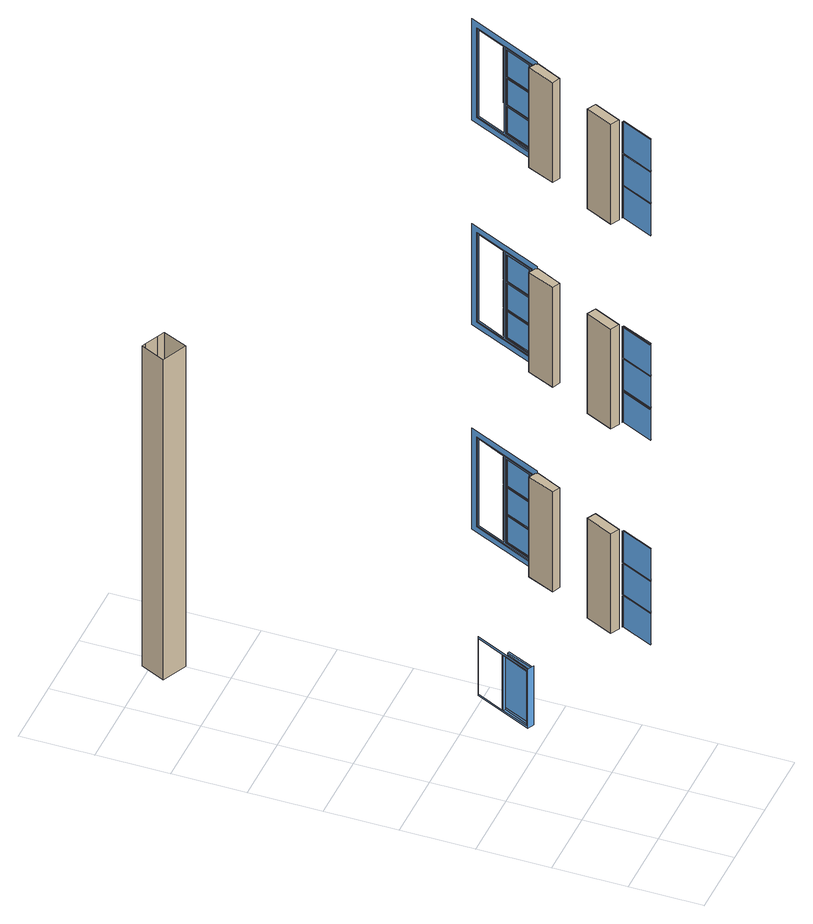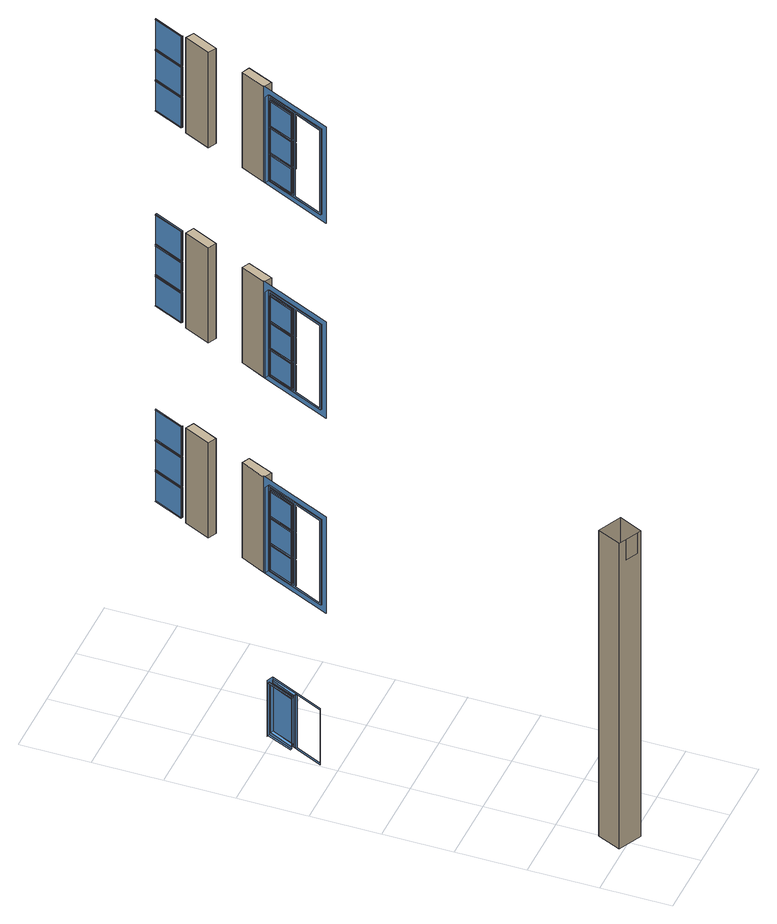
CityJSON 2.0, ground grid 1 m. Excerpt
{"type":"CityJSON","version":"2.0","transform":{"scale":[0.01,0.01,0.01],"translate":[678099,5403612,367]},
"CityObjects":{
"building1":{"type":"Building","attributes":{"measuredHeight":18.85},"children":["building1-1","building1-2","building1-3","building1-4","building1-5","building1-6","building1-7"],"geometry":[{"type":"MultiSurface","lod":"3","boundaries":[[[0,1,2,3]],[[4,5,6,7]],[[8,9,10,11]],[[12,13,14,15]],[[16,17,18,19]],[[20,21,22,23]],[[24,25,26,27]],[[28,29,30,31]],[[32,33,34,35]],[[36,37,2,1]],[[9,38,39,10]],[[40,6,5,41]],[[42,21,22,43]],[[44,17,18,45]],[[46,12,13,47]],[[48,33,34,49]],[[50,29,30,51]],[[52,24,25,53]],[[54,6,5,55]],[[56,38,39,57]],[[58,36,37,59]],[[60,23,20,61]],[[62,19,16,63]],[[64,14,15,65]],[[66,35,32,67]],[[68,31,28,69]],[[70,26,27,71]],[[72,41,40,73]],[[74,10,9,75]],[[76,2,1,77]],[[78,21,20,79]],[[80,17,16,81]],[[82,12,15,83]],[[84,33,32,85]],[[86,29,28,87]],[[88,24,27,89]],[[7,6,40,90]],[[91,38,9,8]],[[92,36,1,0]],[[63,16,17,44]],[[61,20,21,42]],[[65,15,12,46]],[[69,28,29,50]],[[67,32,33,48]],[[71,27,24,52]],[[75,9,38,56]],[[73,40,6,54]],[[77,1,36,58]],[[93,94,95,96]],[[97,98,99,100]],[[101,102,103,104]],[[105,95,94,106]],[[107,99,98,108]],[[109,103,102,110]],[[111,112,113,114]],[[115,116,117,118]],[[119,120,121,122]],[[123,124,125,126]],[[127,128,129,130]],[[131,132,133,134]],[[135,136,137,138]],[[139,140,141,142]],[[143,144,145,146]],[[147,117,116,148]],[[149,121,120,150]],[[151,113,112,152]],[[153,129,128,154]],[[155,133,132,156]],[[157,125,124,158]],[[159,141,140,160]],[[161,145,144,162]],[[163,137,136,164]],[[165,166,167,168]],[[169,170,171,172]],[[173,174,175,176]],[[177,178,179,180]],[[181,182,183,184],[114,185,186,111],[187,188,119,122],[189,190,115,118]],[[191,192,193,194],[126,195,196,123],[197,198,131,134],[199,200,127,130]],[[201,202,203,204],[138,205,206,135],[207,208,143,146],[209,210,139,142]],[[118,117,211,189]],[[114,113,212,185]],[[188,213,120,119]],[[122,121,214,187]],[[186,215,112,111]],[[190,216,116,115]],[[130,129,217,199]],[[126,125,218,195]],[[198,219,132,131]],[[134,133,220,197]],[[196,221,124,123]],[[200,222,128,127]],[[142,141,223,209]],[[138,137,224,205]],[[208,225,144,143]],[[146,145,226,207]],[[206,227,136,135]],[[210,228,140,139]],[[212,113,112,215]],[[213,214,121,120]],[[216,211,117,116]],[[218,125,124,221]],[[219,220,133,132]],[[222,217,129,128]],[[224,137,136,227]],[[225,226,145,144]],[[228,223,141,140]],[[229,211,117,147]],[[150,120,213,230]],[[231,212,113,151]],[[232,214,121,149]],[[152,112,215,233]],[[148,116,216,234]],[[235,217,129,153]],[[156,132,219,236]],[[237,218,125,157]],[[238,220,133,155]],[[158,124,221,239]],[[154,128,222,240]],[[241,223,141,159]],[[162,144,225,242]],[[243,224,137,163]],[[244,226,145,161]],[[164,136,227,245]],[[160,140,228,246]],[[247,248,166,165]],[[168,167,249,250]],[[251,252,176,173]],[[249,167,166,248],[173,251,252,176]],[[176,175,253,252]],[[174,173,251,254]],[[177,180,255,256],[175,174,254,253]],[[180,179,257,255]],[[256,258,178,177]],[[187,214,213,188]],[[189,211,216,190]],[[185,212,215,186]],[[197,220,219,198]],[[199,217,222,200]],[[195,218,221,196]],[[207,226,225,208]],[[209,223,228,210]],[[205,224,227,206]],[[234,216,211,229]],[[233,215,212,231]],[[230,213,214,232]],[[240,222,217,235]],[[239,221,218,237]],[[236,219,220,238]],[[246,228,223,241]],[[245,227,224,243]],[[242,225,226,244]],[[259,260,261,262],[263,93,96,264]],[[265,266,267,268],[269,97,100,270]],[[271,272,273,274],[275,101,104,276]],[[263,277,94,93]],[[96,95,278,264]],[[269,279,98,97]],[[100,99,280,270]],[[275,281,102,101]],[[104,103,282,276]],[[277,278,95,94],[283,284,285,286],[183,182,181,184]],[[279,280,99,98],[287,288,289,290],[193,192,191,194]],[[281,282,103,102],[291,292,293,294],[203,202,201,204]],[[247,295,296,250]],[[171,297,298,170],[165,168,250,296,299,300,295,247]],[[250,249,248,247]],[[295,301,302,296]],[[303,304,305,306]],[[307,308,309,310]],[[311,312,313,314]],[[315,316,317,318]],[[319,320,321,322]],[[323,324,325,326]],[[327,328,329,330]],[[331,332,333,334]]],"semantics":{"surfaces":[{"type":"Window","frameMaterialClass":"Wood","frameMaterialName":"PaintedWood","frameMaterialUncertainty":"0.5","paneMaterialClass":"Glass"}],"values":[0,0,0,0,0,0,0,0,0,0,0,0,0,0,0,0,0,0,0,0,0,0,0,0,0,0,0,0,0,0,0,0,0,0,0,0,0,0,0,0,0,0,0,0,0,0,0,0,0,0,0,0,0,0,0,0,0,0,0,0,0,0,0,0,0,0,0,0,0,0,0,0,0,0,0,0,0,0,0,0,0,0,0,0,0,0,0,0,0,0,0,0,0,0,0,0,0,0,0,0,0,0,0,0,0,0,0,0,0,0,0,0,0,0,0,0,0,0,0,0,0,0,0,0,0,0,0,0,0,0,0,0,0,0,0,0,0,0,0,0,0,0,0,0,0,0,0,0,0,0,0,0,0,0,0,0,0,0,0,0,0,0,0,0,0,0,0,0,0,0,0,0,0,0,0]}}]},
"building1-1":{"type":"BuildingInstallation","attributes":{"materialUncertainty":"0.3","materialClass":"Wood","materialName":"PaintedWood","relationToConstruction":"outside"},"parents":["building1"],"geometry":[{"type":"MultiSurface","lod":"3","boundaries":[[[335,336,337,338]],[[336,335,339,340]],[[338,337,341,342]],[[335,338,342,339]],[[342,341,340,339]],[[337,336,340,341]]]}]},
"building1-2":{"type":"BuildingInstallation","attributes":{"materialUncertainty":"0.3","materialClass":"Wood","materialName":"PaintedWood","relationToConstruction":"outside"},"parents":["building1"],"geometry":[{"type":"MultiSurface","lod":"3","boundaries":[[[343,344,345,346]],[[344,343,347,348]],[[346,345,349,350]],[[343,346,350,347]],[[350,349,348,347]],[[345,344,348,349]]]}]},
"building1-3":{"type":"BuildingInstallation","attributes":{"materialUncertainty":"0.3","materialClass":"Wood","materialName":"PaintedWood","relationToConstruction":"outside"},"parents":["building1"],"geometry":[{"type":"MultiSurface","lod":"3","boundaries":[[[351,352,353,354]],[[352,351,355,356]],[[354,353,357,358]],[[351,354,358,355]],[[358,357,356,355]],[[353,352,356,357]]]}]},
"building1-4":{"type":"BuildingInstallation","attributes":{"materialUncertainty":"0.3","materialClass":"Wood","materialName":"PaintedWood","relationToConstruction":"outside"},"parents":["building1"],"geometry":[{"type":"MultiSurface","lod":"3","boundaries":[[[359,260,360,361]],[[260,359,362,363]],[[361,360,364,365]],[[359,361,365,362]],[[365,364,363,362]],[[360,260,363,364]]]}]},
"building1-5":{"type":"BuildingInstallation","attributes":{"materialUncertainty":"0.3","materialClass":"Wood","materialName":"PaintedWood","relationToConstruction":"outside"},"parents":["building1"],"geometry":[{"type":"MultiSurface","lod":"3","boundaries":[[[366,266,367,368]],[[266,366,369,370]],[[368,367,371,372]],[[366,368,372,369]],[[372,371,370,369]],[[367,266,370,371]]]}]},
"building1-6":{"type":"BuildingInstallation","attributes":{"materialUncertainty":"0.3","materialClass":"Wood","materialName":"PaintedWood","relationToConstruction":"outside"},"parents":["building1"],"geometry":[{"type":"MultiSurface","lod":"3","boundaries":[[[373,272,374,375]],[[272,373,376,377]],[[375,374,378,379]],[[373,375,379,376]],[[379,378,377,376]],[[374,272,377,378]]]}]},
"building1-7":{"type":"BuildingInstallation","attributes":{"klumMaterialClass":"Conglomerate","klumMaterialIndex":"K004","_cityeditor_layer":"Unclassified.LoD3","relationToConstruction":"outside"},"parents":["building1"],"geometry":[{"type":"MultiSurface","lod":"3","boundaries":[[[380,381,382,383]],[[384,385,386,387]],[[388,389,390,391,380,383,386,385]],[[390,389,388,391]],[[381,384,387,382]],[[383,382,387,386]]]}]}
},
"vertices":[
[30,59,861],[31,58,861],[10,14,861],[9,15,861],[9,15,762],[10,14,762],[31,58,762],[30,59,762],[30,59,760],[31,58,760],[10,14,760],[9,15,760],[31,58,492],[10,14,492],[10,14,541],[31,58,541],[31,58,440],[31,58,391],[10,14,391],[10,14,440],[31,58,490],[31,58,442],[10,14,442],[10,14,490],[31,58,1132],[10,14,1132],[10,14,1181],[31,58,1181],[31,58,1080],[31,58,1031],[10,14,1031],[10,14,1080],[31,58,1130],[31,58,1082],[10,14,1082],[10,14,1130],[31,58,812],[10,14,812],[31,58,711],[10,14,711],[31,58,810],[10,14,810],[32,58,442],[12,14,442],[32,58,391],[12,14,391],[32,58,492],[12,14,492],[32,58,1082],[12,14,1082],[32,58,1031],[12,14,1031],[32,58,1132],[12,14,1132],[32,58,762],[12,14,762],[32,58,711],[12,14,711],[32,58,812],[12,14,812],[12,14,490],[32,58,490],[12,14,440],[32,58,440],[12,14,541],[32,58,541],[12,14,1130],[32,58,1130],[12,14,1080],[32,58,1080],[12,14,1181],[32,58,1181],[12,14,810],[32,58,810],[12,14,760],[32,58,760],[12,14,861],[32,58,861],[30,59,442],[30,59,490],[30,59,391],[30,59,440],[30,59,492],[30,59,541],[30,59,1082],[30,59,1130],[30,59,1031],[30,59,1080],[30,59,1132],[30,59,1181],[30,59,810],[30,59,711],[30,59,812],[98,205,538],[99,204,538],[99,204,398],[98,205,398],[98,205,858],[99,204,858],[99,204,718],[98,205,718],[98,205,1178],[99,204,1178],[99,204,1038],[98,205,1038],[105,202,398],[105,202,538],[105,202,718],[105,202,858],[105,202,1038],[105,202,1178],[101,209,533],[102,208,533],[102,208,491],[101,209,491],[101,209,445],[102,208,445],[102,208,403],[101,209,403],[101,209,489],[102,208,489],[102,208,447],[101,209,447],[101,209,853],[102,208,853],[102,208,811],[101,209,811],[101,209,765],[102,208,765],[102,208,723],[101,209,723],[101,209,809],[102,208,809],[102,208,767],[101,209,767],[101,209,1173],[102,208,1173],[102,208,1131],[101,209,1131],[101,209,1085],[102,208,1085],[102,208,1043],[101,209,1043],[101,209,1129],[102,208,1129],[102,208,1087],[101,209,1087],[104,208,403],[104,208,445],[104,208,447],[104,208,489],[104,208,491],[104,208,533],[104,208,723],[104,208,765],[104,208,767],[104,208,809],[104,208,811],[104,208,853],[104,208,1043],[104,208,1085],[104,208,1087],[104,208,1129],[104,208,1131],[104,208,1173],[102,213,224],[104,212,224],[104,212,138],[102,213,138],[110,207,135],[101,211,135],[101,211,227],[110,207,227],[105,213,142],[109,211,142],[109,211,220],[105,213,220],[109,209,138],[111,208,138],[111,208,224],[109,209,224],[119,247,401],[100,207,401],[100,207,535],[119,247,535],[118,245,491],[118,245,533],[118,245,447],[118,245,489],[118,245,403],[118,245,445],[119,247,721],[100,207,721],[100,207,855],[119,247,855],[118,245,811],[118,245,853],[118,245,767],[118,245,809],[118,245,723],[118,245,765],[119,247,1041],[100,207,1041],[100,207,1175],[119,247,1175],[118,245,1131],[118,245,1173],[118,245,1087],[118,245,1129],[118,245,1043],[118,245,1085],[119,245,403],[119,245,491],[119,245,489],[119,245,447],[119,245,533],[119,245,445],[119,245,723],[119,245,811],[119,245,809],[119,245,767],[119,245,853],[119,245,765],[119,245,1043],[119,245,1131],[119,245,1129],[119,245,1087],[119,245,1173],[119,245,1085],[121,244,403],[121,244,489],[121,244,491],[121,244,447],[121,244,533],[121,244,445],[121,244,723],[121,244,809],[121,244,811],[121,244,767],[121,244,853],[121,244,765],[121,244,1043],[121,244,1129],[121,244,1131],[121,244,1087],[121,244,1173],[121,244,1085],[119,250,224],[122,249,224],[122,249,138],[119,250,138],[121,248,142],[121,248,220],[126,246,220],[126,246,142],[126,247,224],[126,247,138],[128,246,224],[128,246,138],[143,301,389],[94,196,389],[94,196,547],[143,301,547],[139,293,538],[139,293,398],[143,301,709],[94,196,709],[94,196,867],[143,301,867],[139,293,858],[139,293,718],[143,301,1029],[94,196,1029],[94,196,1187],[143,301,1187],[139,293,1178],[139,293,1038],[140,292,538],[140,292,398],[140,292,858],[140,292,718],[140,292,1178],[140,292,1038],[120,250,535],[120,250,401],[139,290,401],[139,290,535],[120,250,855],[120,250,721],[139,290,721],[139,290,855],[120,250,1175],[120,250,1041],[139,290,1041],[139,290,1175],[120,252,224],[120,252,138],[139,291,227],[139,291,135],[138,290,138],[138,290,224],[122,251,224],[122,251,138],[121,251,489],[122,251,489],[122,251,447],[121,251,447],[121,251,533],[122,251,533],[122,251,491],[121,251,491],[121,251,445],[122,251,445],[122,251,403],[121,251,403],[121,251,809],[122,251,809],[122,251,767],[121,251,767],[121,251,853],[122,251,853],[122,251,811],[121,251,811],[121,251,765],[122,251,765],[122,251,723],[121,251,723],[121,251,1129],[122,251,1129],[122,251,1087],[121,251,1087],[121,251,1173],[122,251,1173],[122,251,1131],[121,251,1131],
[32,64,385],[50,102,385],[50,102,541],[32,64,541],[20,70,385],[38,108,385],[38,108,541],[20,70,541],
[32,64,705],[50,102,705],[50,102,861],[32,64,861],[20,70,705],[38,108,705],[38,108,861],[20,70,861],
[32,64,1025],[50,102,1025],[50,102,1181],[32,64,1181],[20,70,1025],[38,108,1025],[38,108,1181],[20,70,1181],
[76,159,389],[94,196,545],[76,159,545],[65,164,389],[82,202,389],[82,202,545],[65,164,545],
[76,159,709],[94,196,865],[76,159,865],[65,164,709],[82,202,709],[82,202,865],[65,164,865],
[76,159,1029],[94,196,1185],[76,159,1185],[65,164,1029],[82,202,1029],[82,202,1185],[65,164,1185],
[117,694,600],[102,660,600],[102,660,99],[117,694,99],[67,676,600],[83,710,600],[83,710,99],[67,676,99],[88,708,600],[88,708,566],[107,699,566],[107,699,600]
]}
